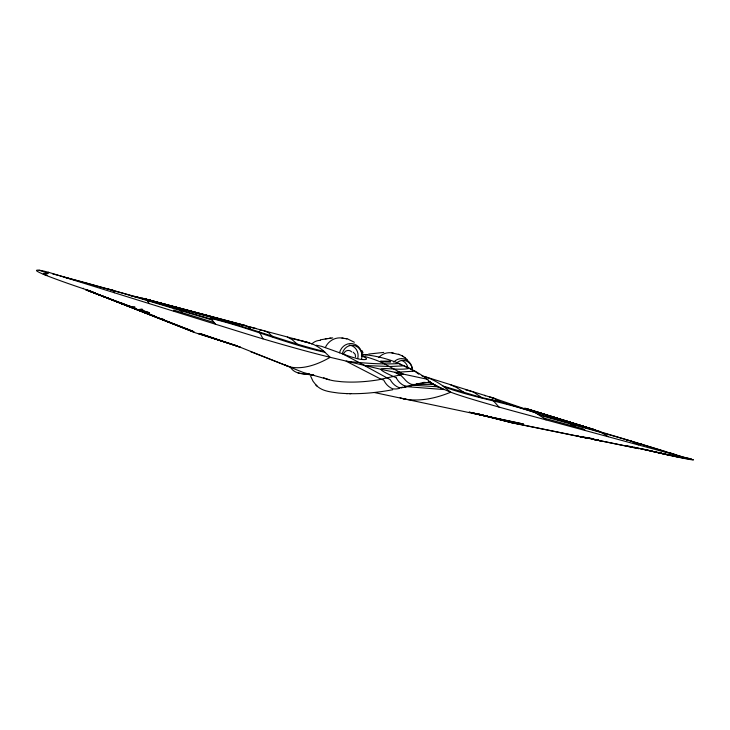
<?xml version="1.0" encoding="UTF-8"?>
<svg xmlns="http://www.w3.org/2000/svg" width="730" height="730" viewBox="0 0 730 730"><rect width="100%" height="100%" fill="white"/><g stroke="black" fill="none" stroke-linecap="round" stroke-linejoin="round"><path stroke-width="1.09" d="M339.523 352.809L339.55 352.654A12.373 11.497 -85.2 0 1 352.289 343.638A12.373 11.497 -85.2 0 1 362.107 355.939L361.633 358.822M342.352 353.813L342.434 353.21A10.74 9.974 -85.2 0 1 353.484 345.381A10.74 9.974 -85.2 0 1 362.007 356.048C373.751 361.012 359.443 359.835 355.474 358.092A42.34 5.174 7.5 0 1 350.008 356.523L336.129 351.541A67.379 1.953 17.6 0 1 332.232 350.117L321.565 346.339L316.373 345.226M355.528 356.897L355.209 354.342L353.238 352.243M325.416 347.608L325.927 346.33A17.1 15.96 -85.3 0 1 344.058 338.492M47.751 272.618L47.769 272.609A189.727 10.129 -74.6 0 1 48.682 272.372A186.168 9.718 -73.6 0 1 47.267 273.796L43.207 274.179L45.032 273.449M83.019 288.605L83.549 288.24M485.286 395.916L484.83 395.277M594.713 430.353L596.556 430.782M626.614 440.08L627.773 439.953M139.001 309.557L141.638 309.073L142.815 309.456L140.963 309.985L149.385 312.75L138.983 309.557M320.342 339.806L332.707 337.89M650.33 450.793A164.141 9.536 13.9 0 0 657.183 452.427A68.438 3.659 13.9 0 0 666.034 454.489L667.767 454.881A68.438 3.659 13.9 0 0 677.823 457.108A37.431 1.953 13.9 0 0 690.297 459.553A20.029 1.031 13.8 0 0 693.5 459.854L518.081 412.322A142.834 8.997 14.1 0 1 500.068 407.367L495.716 406.135A142.834 8.997 14.1 0 1 467.529 397.841A76.331 4.626 14.2 0 1 450.729 392.192L436.649 386.27L429.897 381.918L404.073 387.11M94.763 285.804L96.378 285.649M368.668 354.059L383.752 352.417M392.731 389.747C374.828 393.05 356.468 394.738 338.291 393.023C330.754 391.919 322.213 391.326 316.537 385.595M136.857 296.909L137.742 296.991L133.818 296.371M144.111 298.816L243.081 325.27M325.27 338.793L326.967 338.574M329.102 338.291L330.9 338.063M232.989 322.97L206.125 315.168L148.117 299.875M145.06 298.962L224.858 320.689M404.301 365.803L390.139 366.515L364.361 365.511L390.221 379.646A18.606 16.936 -84 0 0 398.662 387.466A18.624 16.982 -84.1 0 0 407.048 386.535M250.591 328.965L248.611 327.086L245.399 325.525L145.288 298.953M261.878 330.307L259.907 330.307M596.665 439.862L598.764 440.199L598.244 440.19M346.239 393.57L347.526 393.607M349.46 393.652L350.756 393.689M145.562 299.118L142.104 298.315L147.141 299.619M66.749 277.582L68.465 278.459M361.496 354.47L362.372 354.534A1408.526 393.041 -89.4 0 1 397.129 362.691C408.563 367.884 421.009 372.921 429.897 381.918M406.893 386.672L444.041 389.555L429.185 382.046M595.361 439.606L592.468 439.177L638.869 448.649L594.476 439.57L596.921 439.935M668.37 454.881L667.165 454.744L670.697 455.575L640.812 448.685M414.676 384.436A18.843 17.137 -84.3 0 1 406.3 386.152L403.58 385.367A18.825 17.091 -84.2 0 1 396.372 378.058M580.797 425.8L579.985 425.7L583.115 426.813M590.588 428.829L589.794 428.574M298.159 373.03L313.973 375.247C306.135 373.568 294.601 375.329 290.12 366.661M670.797 455.173L672.011 455.337M263.265 330.444L268.476 332.579L272.618 336.785M589.064 428.282L583.252 426.329L595.351 430.034L591.838 429.158M391.919 352.918L399.511 354.625M341.987 338.036L347.79 339.003L354.351 342.26M346.102 338.665L346.96 338.793M302.32 341.175L311.911 343.766A394.884 121.782 -79.9 0 1 323.499 350.865L330.17 357.308L380.065 369.106L427.917 379.399M465.402 389.738L473.35 392.001L481.909 397.64M544.589 418.691L534.57 412.176L498.855 401.281L481.581 397.585L442.991 386.033M134.347 296.626L135.16 296.763M592.24 439.086L594.941 439.551M682.614 457.044L683.417 457.181A147.487 100.849 -82.3 0 1 684.22 457.336M182.409 327.186L87.135 290.175L194.171 332.159L87.728 290.275L128.891 306.536C135.488 308.644 115.039 301.134 123.133 304.145M128.891 306.536L131.947 307.385L123.863 304.401M639.343 443.74L642.117 444.324M634.087 447.244L681.619 457.701A145.37 97.656 -65.1 0 0 691.401 459.106A147.487 100.849 -82.3 0 0 685.023 457.491M292.237 338.629L309.347 342.817M244.258 325.325L140.151 297.575M476.763 413.609L512.46 422.944L585.524 437.808L580.742 436.759M594.375 439.606L600.58 440.847L598.39 440.391M591.555 438.995L585.807 437.626M489.511 396.965L494.712 398.553L499.913 401.591M405.789 399.219L374.271 392.512M587.413 438.128L593.189 438.73L580.706 436.558L587.413 438.128L517.862 423.911L469.125 412.131L520.673 424.094L471.872 412.952L523.556 424.075L402.905 398.607M578.187 436.239L577.403 436.075L581.701 437.033M677.924 457.053L626.139 445.565M148.144 300.057L151.311 300.76L150.289 300.66M361.405 355.674L363.248 356.103A1607.049 412.532 -89.4 0 1 382.921 363.011L403.38 374.207L378.514 379.801A1820.337 412.185 -59.4 0 1 341.54 381.717L334.906 380.978A371.36 124.401 -67.8 0 1 323.691 377.738M130.551 295.595L132.732 296.106M247.36 326.31L309.712 342.936M137.24 297.028L138.627 297.375M476.27 413.654L517.862 423.911M215.542 324.239L210.24 317.769C248.903 326.876 285.594 342.151 324.202 351.477M596.483 439.843L597.277 440.053L586.373 437.58M245.307 325.516L210.24 317.769M536.139 413.043C506.018 402.394 474.327 397.996 444.333 386.991M472.921 412.861L515.125 423.528L476.891 413.618M64.286 277.236L82.901 282.072M83.786 282.3L138.235 297.42L211.809 319.256M52.569 273.869L58.719 275.475M59.723 275.73L123.726 293.506L212.603 320.141M596.41 430.645L600.863 431.777L597.961 431.129M663.023 453.659L666.034 454.489M113.579 290.412L108.286 289.071M325.242 352.38C286.279 343.839 249.751 327.697 210.997 318.444M658.232 452.363L662.064 453.403M543.795 418.089L583.097 428.82L585.351 430.463M209.036 316.61L143.883 298.606M329.111 379.719L303.388 372.501L238.829 346.677L199.664 333.437L240.508 347.316L198.168 333.455L237.195 345.938L195.421 332.816L130.341 307.111M539.561 415.115L621.686 438.31L667.621 452.144M537.855 414.047L606.493 433.629L653.058 447.773M227.03 321.319L232.459 322.87M411.145 385.102L437.735 386.791L428.574 381.343M416.255 383.515L419.266 384.391L433.145 384.382M235.133 323.591L238.354 324.522M284.791 364.799A255.171 78.977 -70.1 0 0 295.267 367.665A377.264 113.15 -68.5 0 0 330.17 357.308A82.015 5.475 14.9 0 1 301.454 349.834A154.532 11.014 14.9 0 1 266.596 339.924L261.796 338.51A154.532 11.014 14.9 0 1 243.282 332.88L52.971 273.64A11.196 0.73 15.8 0 0 42.878 270.857A25.331 1.652 15.8 0 0 37.549 270.118A46.665 3.057 15.7 0 0 38.069 271.779A83.448 5.548 15.6 0 0 42.851 274.033L47.058 275.438M421.365 375.558L427.342 377.529A376.251 151.11 -82 0 1 442.088 385.376L450.729 392.192A360.164 140.963 -66.6 0 1 408.763 399.638A244.076 98.669 -68.7 0 1 400.104 397.795M137.687 309.912C164.332 318.417 137.851 309.128 136.738 309.547M530.473 410.278L596.1 430.28M594.074 429.669L528.921 409.603L595.899 430.171M593.326 429.377L527.37 408.982L592.769 429.276M214.538 322.678L173.658 310.067L174.443 311.445M524.724 408.079L583.498 426.356M424.577 376.543L494.347 398.416M490.961 397.248L534.57 412.176M654.116 448.111L662.575 450.821M681.966 456.734L668.598 452.454L676.4 455.018M672.823 454.142L675.87 455.118M663.625 451.158L666.755 452.18M93.367 292.073L80.72 287.83A191.096 13.651 15.3 0 1 49.686 276.779A83.448 5.548 15.6 0 1 43.855 274.462M311.4 374.499L313.334 375.165M126.755 305.14L131.601 306.801L134.968 307.029C133.353 309.109 116.061 300.514 124.091 304.246M631.304 441.13L638.64 444.835M39.11 270.219L47.906 273.303M256.321 328.546L244.924 325.762M584.228 427.077L587.166 428.127M309.264 373.806L308.306 373.431M424.121 376.388L425.271 376.963M85.447 289.673L126.983 305.131M129.438 306.043L132.614 307.23M133.371 307.512L136.565 308.708M85.994 289.865L147.423 313.27M149.54 314.073L154.833 316.09M161.047 318.444L164.232 319.667M361.624 355.747L362.089 356.103M86.56 290.038L192.994 331.292L184.526 328.007M601.255 432.452L608.291 436.649M250.499 351.632L288.313 366.332M450.364 384.71L456.724 387.584L463.878 392.366M343.027 354.077L365.091 365.684M146.383 299.528L144.777 298.971L152.36 300.824M570.522 423.774L575.021 426.621M402.203 355.866L407.303 359.598M398.635 354.223L403.006 356.231M147.058 299.711L149.413 300.714M287.365 337.068L291.909 339.477L296.891 343.812M429.97 382.63L437.507 386.681M112.456 290.266L114.382 292.748M428.72 381.498L430.445 382.529M147.004 300.377L149.23 303.598M429.24 381.754L430.846 382.83L423.792 382.365L419.823 383.359A18.971 17.21 -84.5 0 1 411.282 384.309A18.953 17.164 -84.5 0 1 404.347 378.888L401.363 375.859L394.93 372.391L414.704 371.132L418.819 374.244M180.511 310.423L182.263 312.723M401.573 365.219L399.191 363.567C381.489 364.626 363.759 363.129 346.184 361.213L381.233 379.317L383.752 380.038L384.254 381.06A18.414 16.799 -83.8 0 0 392.621 388.78A18.432 16.836 -83.9 0 0 399.584 388.323M405.223 366.469L407.066 367.783M411.2 369.59L409.475 368.312C396.025 371.917 361.085 362.253 396.207 377.729L396.372 378.058M544.589 418.701L546.049 419.859M492.102 399.41L499.001 407.066M404.493 357.189L405.168 357.773M362.5 354.853L362.153 354.524L362.828 355.245M310.651 376.187L313.042 381.261L316.336 385.394M315.679 384.746L317.212 386.252M259.26 331.593L262.982 338.857M362.126 350.728L363.02 352.873M393.68 362.144A12.136 11.059 -83.9 0 1 405.78 359.516A12.136 11.059 -83.9 0 1 412.423 370.694M396.253 363.449A10.53 9.59 -83.9 0 1 406.747 361.168A10.53 9.59 -83.9 0 1 412.505 370.867M649.472 450.592A164.141 9.536 13.9 0 1 646.899 449.972M646.041 449.762A164.141 9.536 13.9 0 1 644.325 449.351M401.381 360.374A10.439 9.526 -83.9 0 1 407.979 367.728M378.678 357.572A16.781 15.357 -83.9 0 1 393.643 353.265M365.192 354.889A12.72 11.735 -83.9 0 1 367.217 354.506M403.06 387.256A1778.444 427.123 -58.7 0 1 401.053 387.52M311.692 344.095A12.957 12.173 -85.4 0 1 320.379 340.363M349.25 345.098A10.649 9.901 -85.2 0 1 357.737 358.466M343.474 354.305A5.32 4.946 -85.2 0 1 351.796 351.951M402.239 387.274A18.432 16.836 -83.9 0 1 400.934 387.858M380.859 361.177L380.859 361.815L390.504 362.062L390.404 361.104L380.859 361.177"/></g></svg>
